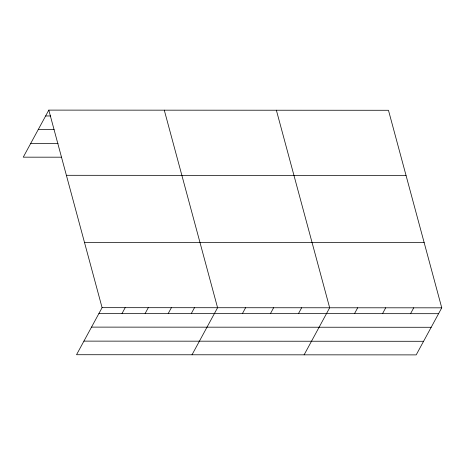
<?xml version="1.0" encoding="UTF-8"?>
<svg xmlns="http://www.w3.org/2000/svg" width="465" height="465" viewBox="0 0 465 465"><rect width="100%" height="100%" fill="white"/><g stroke="black" fill="none" stroke-linecap="round" stroke-linejoin="round"><path stroke-width="0.7" d="M48.802 110.112L102.085 307.661L76.533 354.719L416.198 354.888L441.75 307.83L388.467 110.281L48.802 110.112L23.25 157.17L61.502 157.187M122.004 313.532L125.184 307.673M145.103 313.544L148.283 307.685M168.196 313.555L171.376 307.696M191.295 313.567L194.475 307.708M192.022 354.778L217.574 307.72L164.285 110.164M242.416 313.59L245.596 307.737M270.438 313.608L273.618 307.749M298.46 313.619L301.64 307.76M304.11 354.836L329.662 307.778L276.373 110.222M354.504 313.648L357.684 307.789M382.526 313.66L385.706 307.807M410.549 313.672L413.728 307.818M45.622 115.965L50.673 115.971M38.24 129.561L54.12 129.572M30.632 143.569L58.061 143.586M66.385 175.305L406.05 175.474M84.502 242.468L424.167 242.637M102.085 307.661L441.75 307.83M98.906 313.52L438.571 313.689M91.524 327.116L431.189 327.284M83.915 341.124L423.58 341.293"/></g></svg>
